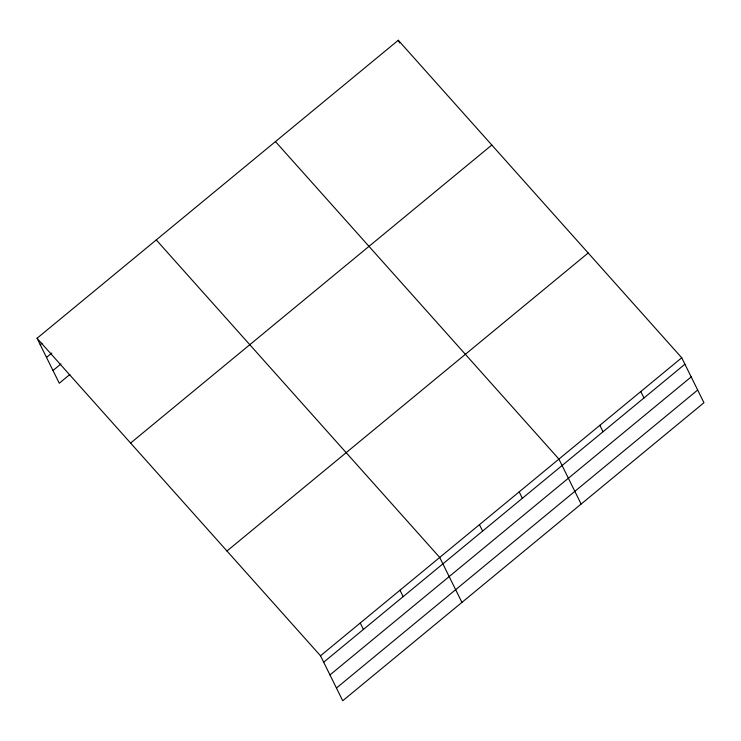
<?xml version="1.0" encoding="UTF-8"?>
<svg xmlns="http://www.w3.org/2000/svg" width="741" height="741" viewBox="0 0 741 741"><rect width="100%" height="100%" fill="white"/><g stroke="black" fill="none" stroke-linecap="round" stroke-linejoin="round"><path stroke-width="1.11" d="M37.05 338.276L398.278 40.255L681.729 357.773L703.95 402.724L342.722 700.745L320.51 655.785L37.05 338.276L59.271 383.227L69.867 374.492M40.227 344.695L41.996 343.24M46.507 357.412L51.805 353.04M52.982 370.519L60.929 363.961M130.592 443.053L491.811 145.032M226.968 551.008L588.187 252.987M320.51 655.785L681.729 357.773M323.678 662.213L684.906 364.192M329.967 674.931L691.196 376.91M336.442 688.028L697.67 390.016M275.457 141.577L558.918 459.096L581.129 504.056M156.258 239.927L439.709 557.445L461.93 602.396M640.789 391.544L643.966 397.973M599.849 425.325L603.026 431.744M398.278 40.255L399.64 43.006M519.182 491.876L522.359 498.304M479.446 524.665L482.623 531.084M399.973 590.225L403.15 596.653M360.237 623.005L363.414 629.433"/></g></svg>
